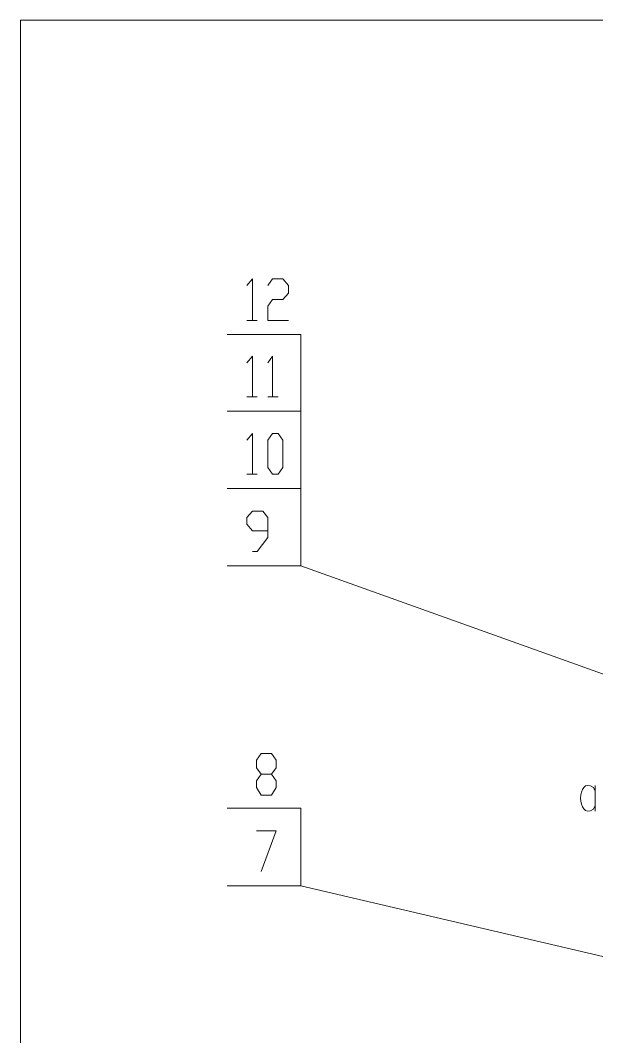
# Model space of a CAD drawing. Header units: millimetres. Extents: x 0 to 819, y 0 to 1152.
# Drawn here: x 43.6 to 153.4, y 957.7 to 1151.6 of the extents above; entities that cross this region are included whole.
import ezdxf

# ---------------------------------------------------------------- set-up
doc = ezdxf.new("R2010")
doc.units = ezdxf.units.MM
doc.layers.add('1', color=7, linetype='Continuous')

msp = doc.modelspace()

# ---------------------------------------------------------------- linework, layer by layer
at = {"layer": '1', "color": 0, "lineweight": 18}
msp.add_lwpolyline([(819, 14.361732), (43.56, 14.361732), (43.56, 1151.601732), (819, 1151.601732), (819, 14.361732)], dxfattribs=at)
at = {"layer": '1', "color": 0, "lineweight": 9}
for points in [[(86.76, 1101.021732), (87.84, 1102.281732), (87.84, 1094.361732)], [(90.72, 1101.021732), (91.62, 1102.281732), (93.6, 1102.281732), (94.68, 1101.021732), (94.68, 1099.581732), (93.6, 1098.321732), (91.62, 1098.321732), (90.72, 1097.061732), (90.72, 1094.361732), (94.68, 1094.361732)], [(86.76, 1094.361732), (88.74, 1094.361732)], [(82.98, 1091.661732), (97.02, 1091.661732), (97.02, 1077.081732)], [(86.76, 1086.261732), (87.84, 1087.521732), (87.84, 1079.781732)], [(90.72, 1086.261732), (91.62, 1087.521732), (91.62, 1079.781732)], [(86.76, 1079.781732), (88.74, 1079.781732)], [(90.72, 1079.781732), (92.7, 1079.781732)], [(97.02, 1062.321732), (97.02, 1077.081732), (82.98, 1077.081732)], [(86.76, 1071.501732), (87.84, 1072.761732), (87.84, 1065.021732)], [(91.62, 1065.021732), (90.72, 1066.281732), (90.72, 1071.501732), (91.62, 1072.761732), (92.7, 1072.761732), (93.6, 1071.501732), (93.6, 1066.281732), (92.7, 1065.021732), (91.62, 1065.021732)], [(86.76, 1065.021732), (88.74, 1065.021732)], [(82.98, 1062.321732), (97.02, 1062.321732), (97.02, 1047.561732), (82.98, 1047.561732)], [(87.84, 1050.261732), (88.74, 1050.261732), (90.72, 1052.961732), (90.72, 1056.741732), (89.82, 1058.001732), (87.84, 1058.001732), (86.76, 1056.741732), (86.76, 1055.481732), (87.84, 1054.221732), (90.72, 1054.221732)], [(225.72, 1001.481732), (97.02, 1047.561732)], [(89.46, 1003.821732), (88.56, 1005.261732), (88.56, 1006.521732), (89.46, 1007.781732), (91.44, 1007.781732), (92.34, 1009.041732), (92.34, 1010.481732), (91.44, 1011.741732), (89.46, 1011.741732), (88.56, 1010.481732), (88.56, 1009.041732), (89.46, 1007.781732)], [(91.44, 1007.781732), (92.34, 1006.521732), (92.34, 1005.261732), (91.44, 1003.821732), (89.46, 1003.821732)], [(153.18, 1005.621732), (153.18, 1000.761732)], [(97.02, 986.541732), (97.02, 1001.301732), (82.98, 1001.301732)], [(88.56, 996.981732), (92.34, 996.981732), (89.46, 989.241732)], [(168.48, 969.801732), (97.02, 986.541732), (82.98, 986.541732)]]:
    msp.add_lwpolyline(points, dxfattribs=at)
msp.add_open_spline([(153.18, 1004.541732), (153.18, 1004.541732), (152.82, 1005.261732), (152.82, 1005.261732), (149.58, 1007.601732), (149.58, 998.961732), (152.82, 1001.121732), (152.82, 1001.121732), (153.18, 1001.841732), (153.18, 1001.841732)], degree=3, knots=[0, 0, 0, 0, 1, 1, 1, 2, 2, 2, 3, 3, 3, 3], dxfattribs=at)

doc.saveas('drawing.dxf')
